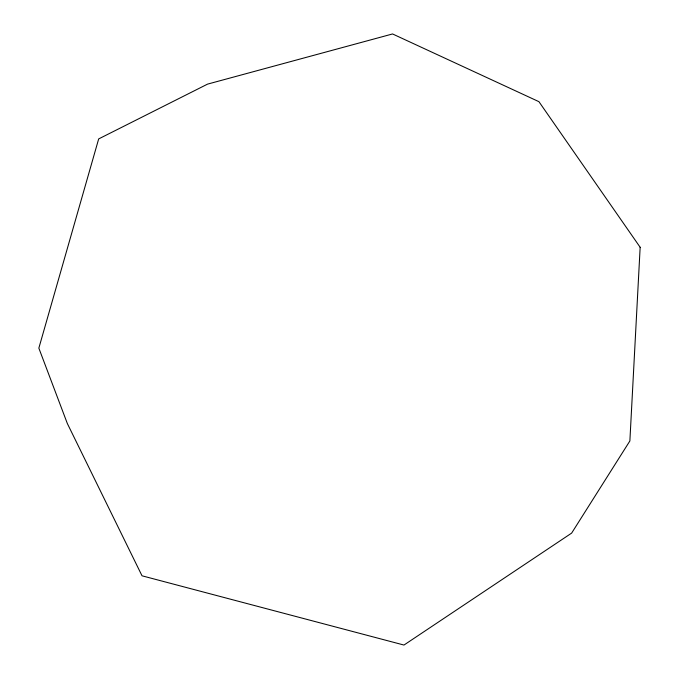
<?xml version="1.0" encoding="UTF-8"?>
<svg xmlns="http://www.w3.org/2000/svg" width="679" height="679" viewBox="0 0 679 679"><rect width="100%" height="100%" fill="white"/><g stroke="black" fill="none" stroke-linecap="round" stroke-linejoin="round"><path stroke-width="1.02" d="M640.153 247.275L629.874 440.96L571.642 533.108L403.971 645.05L142.021 575.8L67.34 423.518L38.847 348.132L98.676 138.915L207.562 84.12L392.564 33.95L538.931 101.672L640.153 247.275"/></g></svg>
